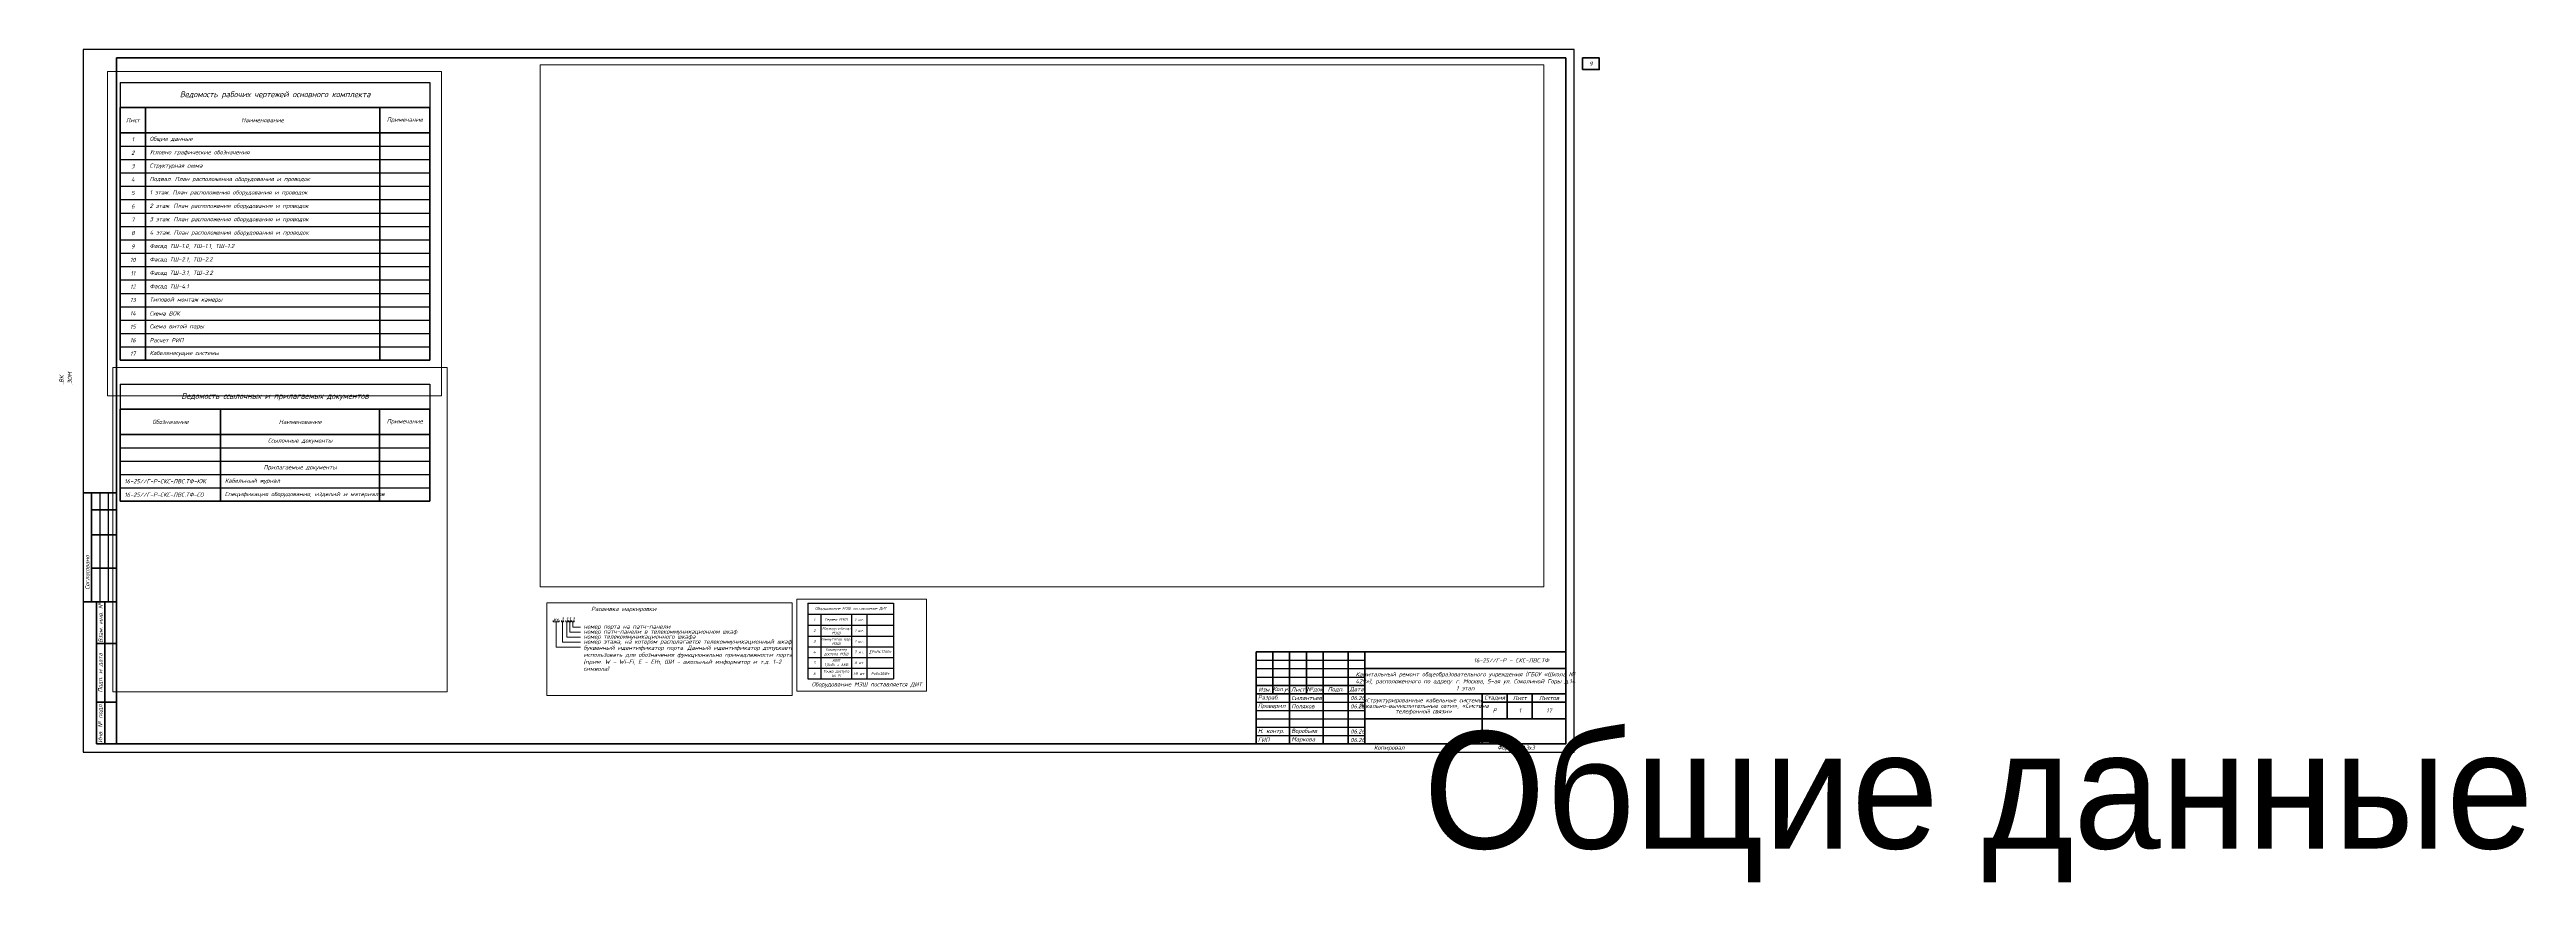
# Paper-space layout '01 Общие данные' of a CAD drawing. Extents: x -20 to 1460, y -78 to 420.
# The model-space entities are those that its viewports show. They can reach past a viewport. Long polylines and large blocks are cut down to what shows.
import ezdxf
from ezdxf.enums import TextEntityAlignment as Align

# ---------------------------------------------------------------- set-up
doc = ezdxf.new("R2018")
doc.units = 0
doc.header["$LTSCALE"] = 100
doc.set_wipeout_variables(frame=1)
doc.layers.get('Defpoints').update_dxf_attribs({"color": 42})
doc.layers.add('АП_АСУ_ОсновнаяТолстая', color=7, linetype='Continuous', lineweight=30)
doc.layers.add('СС_Схема', color=7, linetype='Continuous', lineweight=30)
doc.styles.add('1ISOCPEUR', font='isocpeui.ttf', dxfattribs={"height": 250})
doc.styles.get("Standard").update_dxf_attribs({"font": 'arial.ttf'})

# ---------------------------------------------------------------- blocks, each defined once
blk = doc.blocks.new('*U259')
at = {"linetype": 'Continuous', "lineweight": 25}
for p, q in [((891, 420), (0, 420)), ((0, 420), (0, 0)), ((891, 0), (891, 420)), ((10, 155), (10, 90)), ((15, 155), (15, 90)), ((701, 55), (766, 55)), ((701, 50), (766, 50)), ((701, 45), (766, 45)), ((701, 30), (766, 30)), ((701, 25), (766, 25)), ((701, 20), (766, 20)), ((701, 15), (766, 15)), ((0, 0), (891, 0)), ((701, 10), (766, 10))]:
    blk.add_line(p, q, dxfattribs=at)
at = {"linetype": 'Continuous', "lineweight": 60}
for p, q in [((886, 415), (20, 415)), ((20, 415), (20, 5)), ((886, 5), (886, 415)), ((20, 155), (0, 155)), ((5, 155), (5, 90)), ((20, 145), (5, 145)), ((20, 130), (5, 130)), ((20, 110), (5, 110)), ((20, 90), (0, 90)), ((8, 90), (8, 5)), ((13, 90), (13, 5)), ((8, 65), (20, 65)), ((701, 60), (886, 60)), ((701, 5), (701, 60)), ((711, 60), (711, 35)), ((721, 60), (721, 5)), ((731, 60), (731, 35)), ((741, 60), (741, 5)), ((756, 60), (756, 5)), ((766, 5), (766, 60)), ((886, 5), (886, 60)), ((766, 50), (886, 50)), ((8, 30), (20, 30)), ((701, 40), (766, 40)), ((701, 35), (886, 35)), ((836, 35), (836, 5)), ((836, 30), (886, 30)), ((851, 35), (851, 20)), ((866, 35), (866, 20)), ((766, 20), (886, 20)), ((8, 5), (20, 5)), ((20, 5), (886, 5))]:
    blk.add_line(p, q, dxfattribs=at)
at = {"linetype": 'Continuous', "lineweight": 40}
blk.add_line((836, 5), (836, 35), dxfattribs=at)
at = {"lineweight": 60}
blk.add_lwpolyline([(896, 408), (906, 408), (906, 415), (896, 415)], close=True, dxfattribs=at)
at = {"linetype": 'Continuous', "rotation": 90, "style": '1ISOCPEUR'}
for s, insert, char_height, width, attachment_point in [('21_Главный_специалист_ЭОМ', (-7.5, 176), 2.5, 19, 4), ('20_Главный_специалист_ВК', (-12.5, 176), 2.5, 19, 4), ('01.26', (-12.5, 215), 2.5, 10, 5), ('01.26', (-7.5, 215), 2.5, 10, 5), ('01.26', (-2.5, 215), 2.5, 10, 5), ('Согласовано', (-17.5, 172.5), 3, 35, 5), ('Гл. спец ВК', (-12.5, 156), 2.5, 19, 4), ('Гл. спец ЭОМ', (-7.5, 156), 2.5, 19, 4), ('01.26', (-12.5, 150), 2.5, 10, 5), ('19_Главный_конструктор', (-7.5, 111), 2.5, 19, 4), ('01.26', (-7.5, 150), 2.5, 10, 5), ('18_Главный_специалист_ОВ', (-2.5, 111), 2.5, 19, 4), ('01.26', (-2.5, 150), 2.5, 10, 5), ('17_ГАП', (-12.5, 111), 2.5, 19, 4), ('Гл. констр. ', (-7.5, 91), 2.5, 19, 4), ('Гл. спец ОВ', (-2.5, 91), 2.5, 19, 4), ('Согласовано', (2.5, 107.5), 2.5, 35, 5), ('ГАП', (-12.5, 91), 2.5, 19, 4), ('Взам. инв. №', (10.5, 77.5), 2.5, 25, 5), ('Подп. и дата', (10.5, 47.5), 2.5, 35, 5), ('Инв. № подл.', (10.5, 17.5), 2.5, 25, 5)]:
    blk.add_mtext(s, dxfattribs=dict(at, insert=insert, char_height=char_height, width=width, attachment_point=attachment_point))
at = {"linetype": 'Continuous', "char_height": 2.5, "style": '1ISOCPEUR'}
for s, insert, width, attachment_point in [('Капитальный ремонт общеобразовательного учреждения (ГБОУ «Школа № 429»), расположенного по адресу: г. Москва, 5-ая ул. Соколиной Горы д.14 1 этап', (826, 42.5), 120, 5), ('16-25//Г-Р – СКС-ЛВС.ТФ', (876, 55), 110, 6), ('Разраб.', (702, 32.5), 19, 4), ('Силантьев', (722, 32.5), 19, 4), ('06.26', (757.3, 32.5), 10, 4), ('Проверил', (702, 27.5), 19, 4), ('Поляков', (722, 27.5), 19, 4), ('06.26', (757.3, 27.5), 10, 4), ('Р', (843.5, 25), 15, 5), ('Н. контр.', (702, 12.5), 19, 4), ('ГИП', (702, 7.5), 19, 4), ('Воробьев', (722, 12.5), 19, 4), ('Маркова', (722, 7.5), 19, 4), ('06.26', (757.3, 12.5), 10, 4), ('06.26', (757.3, 7.4), 10, 4), ('Копировал', (780.5, 2.5), 25, 5), ('Формат', (851.5, 2.5), 16, 5)]:
    blk.add_mtext(s, dxfattribs=dict(at, insert=insert, width=width, attachment_point=attachment_point))
at = {"char_height": 2.5, "attachment_point": 5, "style": '1ISOCPEUR'}
for s, insert, width in [('Изм.', (706, 37.5), 10), ('Кол.уч', (716, 37.5), 10), ('Лист', (726, 37.5), 10), ('№док', (736, 37.5), 10), ('Подп.', (748.5, 37.5), 15), ('Дата', (761, 37.5), 10), ('Стадия', (843.5, 32.5), 15), ('Лист', (858.5, 32.5), 15), ('Листов', (876, 32.5), 20)]:
    blk.add_mtext(s, dxfattribs=dict(at, insert=insert, width=width))
at = {"linetype": 'Continuous', "insert": (801, 27.5), "char_height": 2.5, "width": 70, "attachment_point": 5, "line_spacing_factor": 0.8, "style": '1ISOCPEUR'}
blk.add_mtext('«Структурированные кабельные системы. Локально-вычислительные сети», «Система телефонной связи»', dxfattribs=at)
at = {"style": '1ISOCPEUR'}
for tag, p in [('Сквозная_нумерация', (901, 411.5)), ('Форма3_номер_листа', (858.5, 25)), ('Форма3_количество_листов', (876, 25))]:
    blk.add_attdef(tag, text='', height=2.5, dxfattribs=at).set_placement(p, align=Align.MIDDLE_CENTER)
blk.add_attdef('Форма3_дополнительный_шифр', text='', height=2.5, dxfattribs=at).set_placement((876, 55), align=Align.MIDDLE_LEFT)
at = {"lineweight": 30, "flags": 104}
blk.add_attdef('Форма3_наименование_чертежа', text='', height=2.5, dxfattribs=at).set_placement((801, 12.5), align=Align.MIDDLE_CENTER)
at = {"style": '1ISOCPEUR', "flags": 8}
blk.add_attdef('Формат', (859.5, 1.5), '', height=2.5, dxfattribs=at)
blk.add_wipeout([(-20, 220), (-0.5, 220), (-0.5, 90), (-20, 90)])
blk = doc.blocks.new('*T101')
at = {"layer": 'АП_АСУ_ОсновнаяТолстая', "color": 0, "linetype": 'ByBlock', "lineweight": -2, "transparency": 16777216}
for p, q in [((0, 0), (5112, 0)), ((0, 0), (0, -4517)), ((5112, 0), (5112, -4517)), ((0, -658), (5112, -658)), ((0, -1317), (5112, -1317)), ((766, -658), (766, -4517)), ((2603, -658), (2603, -4517)), ((3512, -658), (3512, -4517)), ((0, -1957), (5112, -1957)), ((0, -2597), (5112, -2597)), ((0, -3237), (5112, -3237)), ((0, -3877), (5112, -3877)), ((0, -4517), (5112, -4517))]:
    blk.add_line(p, q, dxfattribs=at)
at = {"layer": 'АП_АСУ_ОсновнаяТолстая', "color": 0, "transparency": 16777216, "char_height": 160, "attachment_point": 5, "style": '1ISOCPEUR'}
for s, insert, width in [('1', (383, -988), 763.86), ('Оборудование МЭШ поставляемое ДИТ', (2556, -329), 5110), ('Маршрутизатор МЭШ', (1685, -1637), 1834.48), ('Сервер МЭШ', (1685, -988), 1834.48), ('1 шт.', (3058, -988), 906.86), ('3', (383, -2277), 763.86), ('2', (383, -1637), 763.86), ('4', (383, -2917), 763.86), ('Коммутатор ядра МЭШ', (1685, -2277), 1834.48), ('Коммутатор доступа МЭШ', (1685, -2917), 1834.48), ('7 шт.', (3058, -2917), 906.86), ('1 шт.', (3058, -1637), 906.86), ('1 шт.', (3058, -2277), 906.86), ('∑PoE{\\fArial|b0|i0|c204|p34;\\H1.08333x;\\C256;≤}370Вт', (4312, -2917), 1597.6), ('5', (383, -3557), 763.86), ('6', (383, -4197), 763.86), ('Точка доступа Wi-Fi', (1685, -4197), 1834.48), ('ИБП \\P1,5кВт с АКБ', (1685, -3557), 1834.48), ('58 шт.', (3058, -4197), 906.86), ('8 шт.', (3058, -3557), 906.86), ('PoE{\\fArial|b0|i0|c204|p34;\\H1.08333x;\\C256;=16}Вт', (4312, -4197), 1597.6)]:
    blk.add_mtext(s, dxfattribs=dict(at, insert=insert, width=width))
blk = doc.blocks.new('*T201')
at = {"color": 7, "linetype": 'ByBlock', "true_color": 0xffffff, "transparency": 16777216}
for p, q in [((0, 0), (18500, 0)), ((0, 0), (0, -1500)), ((18500, 0), (18500, -1500))]:
    blk.add_line(p, q, dxfattribs=at)
at = {"color": 0, "linetype": 'ByBlock', "lineweight": 70, "transparency": 16777216}
for p, q in [((0, -1500), (18500, -1500)), ((0, -1500), (0, -7000)), ((6000, -1500), (6000, -7000)), ((15500, -1500), (15500, -7000)), ((18500, -1500), (18500, -7000)), ((0, -3000), (18500, -3000)), ((0, -7000), (18500, -7000))]:
    blk.add_line(p, q, dxfattribs=at)
at = {"color": 0, "linetype": 'ByBlock', "lineweight": 25, "transparency": 16777216}
for p, q in [((0, -3800), (18500, -3800)), ((0, -4600), (18500, -4600)), ((0, -5400), (18500, -5400)), ((0, -6200), (18500, -6200))]:
    blk.add_line(p, q, dxfattribs=at)
at = {"transparency": 16777216, "style": '1ISOCPEUR'}
for s, insert, char_height, width, attachment_point in [('Ведомость ссылочных и прилагаемых документов', (9250, -750), 350, 18000, 5), ('Обозначение', (3000, -2250), 250, 5500, 5), ('Наименование', (10750, -2250), 250, 9000, 5), ('Примечание', (17000, -2250), 250, 2500, 5), ('Ссылочные документы', (10750, -3400), 250, 9000, 5), ('16-25//Г-Р-СКС-ЛВС.ТФ-КЖ', (250, -5800), 250, 5500, 4), ('Кабельный журнал', (6250, -5800), 250, 9000, 4), ('Прилагаемые документы', (10750, -5000), 250, 9000, 5), ('16-25//Г-Р-СКС-ЛВС.ТФ-СО', (250, -6600), 250, 5500, 4), ('Спецификация оборудования, изделий и материалов', (6250, -6600), 250, 9000, 4)]:
    blk.add_mtext(s, dxfattribs=dict(at, insert=insert, char_height=char_height, width=width, attachment_point=attachment_point))
blk = doc.blocks.new('*T202')
at = {"color": 7, "linetype": 'ByBlock', "true_color": 0xffffff, "transparency": 16777216}
for p, q in [((0, 0), (18500, 0)), ((0, 0), (0, -1500)), ((18500, 0), (18500, -1500))]:
    blk.add_line(p, q, dxfattribs=at)
at = {"color": 0, "linetype": 'ByBlock', "lineweight": 70, "transparency": 16777216}
for p, q in [((0, -1500), (18500, -1500)), ((0, -1500), (0, -16600)), ((1500, -1500), (1500, -16600)), ((15500, -1500), (15500, -16600)), ((18500, -1500), (18500, -16600)), ((0, -3000), (18500, -3000)), ((0, -16600), (18500, -16600))]:
    blk.add_line(p, q, dxfattribs=at)
at = {"color": 0, "linetype": 'ByBlock', "lineweight": 25, "transparency": 16777216}
for p, q in [((0, -3800), (18500, -3800)), ((0, -4600), (18500, -4600)), ((0, -5400), (18500, -5400)), ((0, -6200), (18500, -6200)), ((0, -7000), (18500, -7000)), ((0, -7800), (18500, -7800)), ((0, -8600), (18500, -8600)), ((0, -9400), (18500, -9400)), ((0, -10200), (18500, -10200)), ((0, -11000), (18500, -11000)), ((0, -11800), (18500, -11800)), ((0, -12600), (18500, -12600)), ((0, -13400), (18500, -13400)), ((0, -14200), (18500, -14200)), ((0, -15000), (18500, -15000)), ((0, -15800), (18500, -15800))]:
    blk.add_line(p, q, dxfattribs=at)
at = {"transparency": 16777216, "style": '1ISOCPEUR'}
for s, insert, char_height, width, attachment_point in [('Ведомость рабочих чертежей основного комплекта', (9250, -750), 350, 18000, 5), ('Лист', (750, -2250), 250, 1000, 5), ('Наименование', (8500, -2250), 250, 13500, 5), ('Примечание', (17000, -2250), 250, 2500, 5), ('2', (750, -4200), 250, 1000, 5), ('1', (750, -3400), 250, 1000, 5), ('Условно графические обозначения', (1750, -4200), 250, 13500, 4), ('Общие данные ', (1750, -3400), 250, 13500, 4), ('3', (750, -5000), 250, 1000, 5), ('4', (750, -5800), 250, 1000, 5), ('Структурная схема', (1750, -5000), 250, 13500, 4), ('Подвал. План расположения оборудования и проводок', (1750, -5800), 250, 13500, 4), ('5', (750, -6600), 250, 1000, 5), ('6', (750, -7400), 250, 1000, 5), ('2 этаж. План расположения оборудования и проводок', (1750, -7400), 250, 13500, 4), ('1 этаж. План расположения оборудования и проводок', (1750, -6600), 250, 13500, 4), ('8', (750, -9000), 250, 1000, 5), ('7', (750, -8200), 250, 1000, 5), ('3 этаж. План расположения оборудования и проводок', (1750, -8200), 250, 13500, 4), ('4 этаж. План расположения оборудования и проводок', (1750, -9000), 250, 13500, 4), ('9', (750, -9800), 250, 1000, 5), ('Фасад ТШ-1.0, ТШ-1.1, ТШ-1.2', (1750, -9800), 250, 13500, 4), ('10', (750, -10600), 250, 1000, 5), ('11', (750, -11400), 250, 1000, 5), ('Фасад ТШ-2.1, ТШ-2.2', (1750, -10600), 250, 13500, 4), ('Фасад ТШ-3.1, ТШ-3.2', (1750, -11400), 250, 13500, 4), ('13', (750, -13000), 250, 1000, 5), ('12', (750, -12200), 250, 1000, 5), ('Фасад ТШ-4.1', (1750, -12200), 250, 13500, 4), ('Типовой монтаж камеры', (1750, -13000), 250, 13500, 4), ('14', (750, -13800), 250, 1000, 5), ('15', (750, -14600), 250, 1000, 5), ('Схема ВОК', (1750, -13800), 250, 13500, 4), ('Схема витой пары', (1750, -14600), 250, 13500, 4), ('16', (750, -15400), 250, 1000, 5), ('17', (750, -16200), 250, 1000, 5), ('Расчет РИП', (1750, -15400), 250, 13500, 4), ('Кабеленесущие системы', (1750, -16200), 250, 13500, 4)]:
    blk.add_mtext(s, dxfattribs=dict(at, insert=insert, char_height=char_height, width=width, attachment_point=attachment_point))

msp = doc.modelspace()

# ---------------------------------------------------------------- linework, layer by layer
at = {"layer": 'СС_Схема', "lineweight": 0}
for points in [[(78084, -106423.3), (78084, -106511.4), (78455.1, -106511.4), (78455.1, -106423.3)], [(78276.9, -106511.4), (78276.9, -108018.5), (79720, -108018.5)], [(78580.8, -106423.3), (78580.8, -106511.4), (78708.4, -106511.4), (78708.4, -106423.3)], [(78644.6, -106511.4), (78644.6, -107718.5), (79720, -107718.5)], [(78851.8, -106423.3), (78851.8, -106511.4), (78979.5, -106511.4), (78979.5, -106423.3)], [(78915.7, -106511.4), (78915.7, -107418.5), (79719.3, -107418.5)], [(79020.4, -106423.3), (79020.4, -106511.4), (79148, -106511.4), (79148, -106423.3)], [(79084.2, -106511.4), (79084.2, -107118.5), (79720, -107118.5)], [(79199.9, -106423.3), (79199.9, -106511.4), (79347.1, -106511.4), (79347.1, -106422.1)], [(79273.5, -106511.4), (79273.5, -106818.5), (79720, -106818.5)]]:
    msp.add_lwpolyline(points, dxfattribs=at)

# ---------------------------------------------------------------- block references
for name, p in [('*T202', (-257080.5, -34967.2)), ('*T201', (-236080.5, -34967.2)), ('*T101', (103701.8, -106795.3))]:
    msp.add_blockref(name, p)

# ---------------------------------------------------------------- texts
at = {"layer": 'АП_АСУ_ОсновнаяТолстая', "char_height": 250, "attachment_point": 1, "style": '1ISOCPEUR'}
for s, insert in [('хх.', (78088.5, -106232.9)), ('1.', (78564.3, -106232.9)), ('1.', (78835.4, -106232.9)), ('1.', (79003.9, -106232.9)), ('1', (79219.1, -106232.9))]:
    msp.add_mtext_dynamic_manual_height_columns(s, width=250, gutter_width=125000, heights=[0], dxfattribs=dict(at, insert=insert))
at = {"layer": 'СС_Схема', "ltscale": 100, "char_height": 250, "style": '1ISOCPEUR'}
for s, width, insert, attachment_point in [('\\pxql;Расшивка маркировки', 3688.185, (82204.6, -105769.1), 5), ('буквенный идентификатор порта. Данный идентификатор допускается использовать для обозначения функционально принадлежности порта (прим. W - Wi-Fi, E - Eth, ШИ - школьный информатор и т.д. 1-2 символа)', 11922.327, (79906.9, -108693.3), 4), ('\\pxql,t22,36;номер телекоммуникационного шкафа', 11922.327, (79906.1, -107418.5), 4), ('\\pxql,t22,36;номер патч-панели в телекоммуникационном шкаф', 8866.246, (79906.5, -107118.5), 4), ('\\pxql,t22,36;номер этажа, на котором располагается телекоммуникационный шкаф', 11922.327, (79906.9, -107718.5), 4), ('\\pxql,t22,36;номер порта на патч-панели', 8768.638, (79907.4, -106818.5), 4), ('\\pxql;Оборудование МЭШ поставляется ДИТ.', 10881.414, (103917.6, -111513.7), 1)]:
    msp.add_mtext_dynamic_manual_height_columns(s, width=width, gutter_width=12.5, heights=[0], dxfattribs=dict(at, insert=insert, attachment_point=attachment_point))

psp = doc.layouts.new('01 Общие данные')

# ---------------------------------------------------------------- block references
ref = psp.add_blockref('*U259', (0, 0))
ref.add_attrib('Формат', 'А3х3', (859.5, 1.5), dxfattribs={"height": 2.5, "style": '1ISOCPEUR'})
ref.add_attrib('Форма3_номер_листа', '1', dxfattribs={"height": 2.5, "style": '1ISOCPEUR'}).set_placement((858.5, 25), align=Align.MIDDLE_CENTER)
lines = psp.add_mtext('Общие данные', dxfattribs={"insert": (801, 12.5), "char_height": 70, "attachment_point": 1})
ref.add_attrib('Форма3_наименование_чертежа', '', (801, 12.5), dxfattribs={"flags": 104}).embed_mtext(lines)
ref.add_attrib('Сквозная_нумерация', '9', dxfattribs={"height": 2.5, "style": '1ISOCPEUR'}).set_placement((901, 411.5), align=Align.MIDDLE_CENTER)
ref.add_attrib('Форма3_количество_листов', '17', dxfattribs={"height": 2.5, "style": '1ISOCPEUR'}).set_placement((876, 25), align=Align.MIDDLE_CENTER)

# ---------------------------------------------------------------- next in the draw order: viewports
at = {"layer": 'Defpoints', "color": 2}
psp.add_viewport(center=(114.5, 310), size=(199.6, 193.821), view_center_point=(-247859.6, -43997), view_height=19382.119, dxfattribs=at)
for center, size, view_center_point, view_height, status in [((573, 254.8), (599.6, 311.933), (-177037.5, -48695.2), 31193.297, 4), ((117.7, 133), (199.6, 193.821), (-226535.4, -43668.5), 19382.119, 3), ((350.5, 61.7), (146.6, 55.282), (85046.6, -108135.3), 5528.183, 5), ((465.3, 64), (77.4, 55.033), (106912, -109302.7), 5503.328, 6)]:
    psp.add_viewport(center=center, size=size, view_center_point=view_center_point, view_height=view_height, status=status, dxfattribs=at)

doc.saveas('drawing.dxf')
